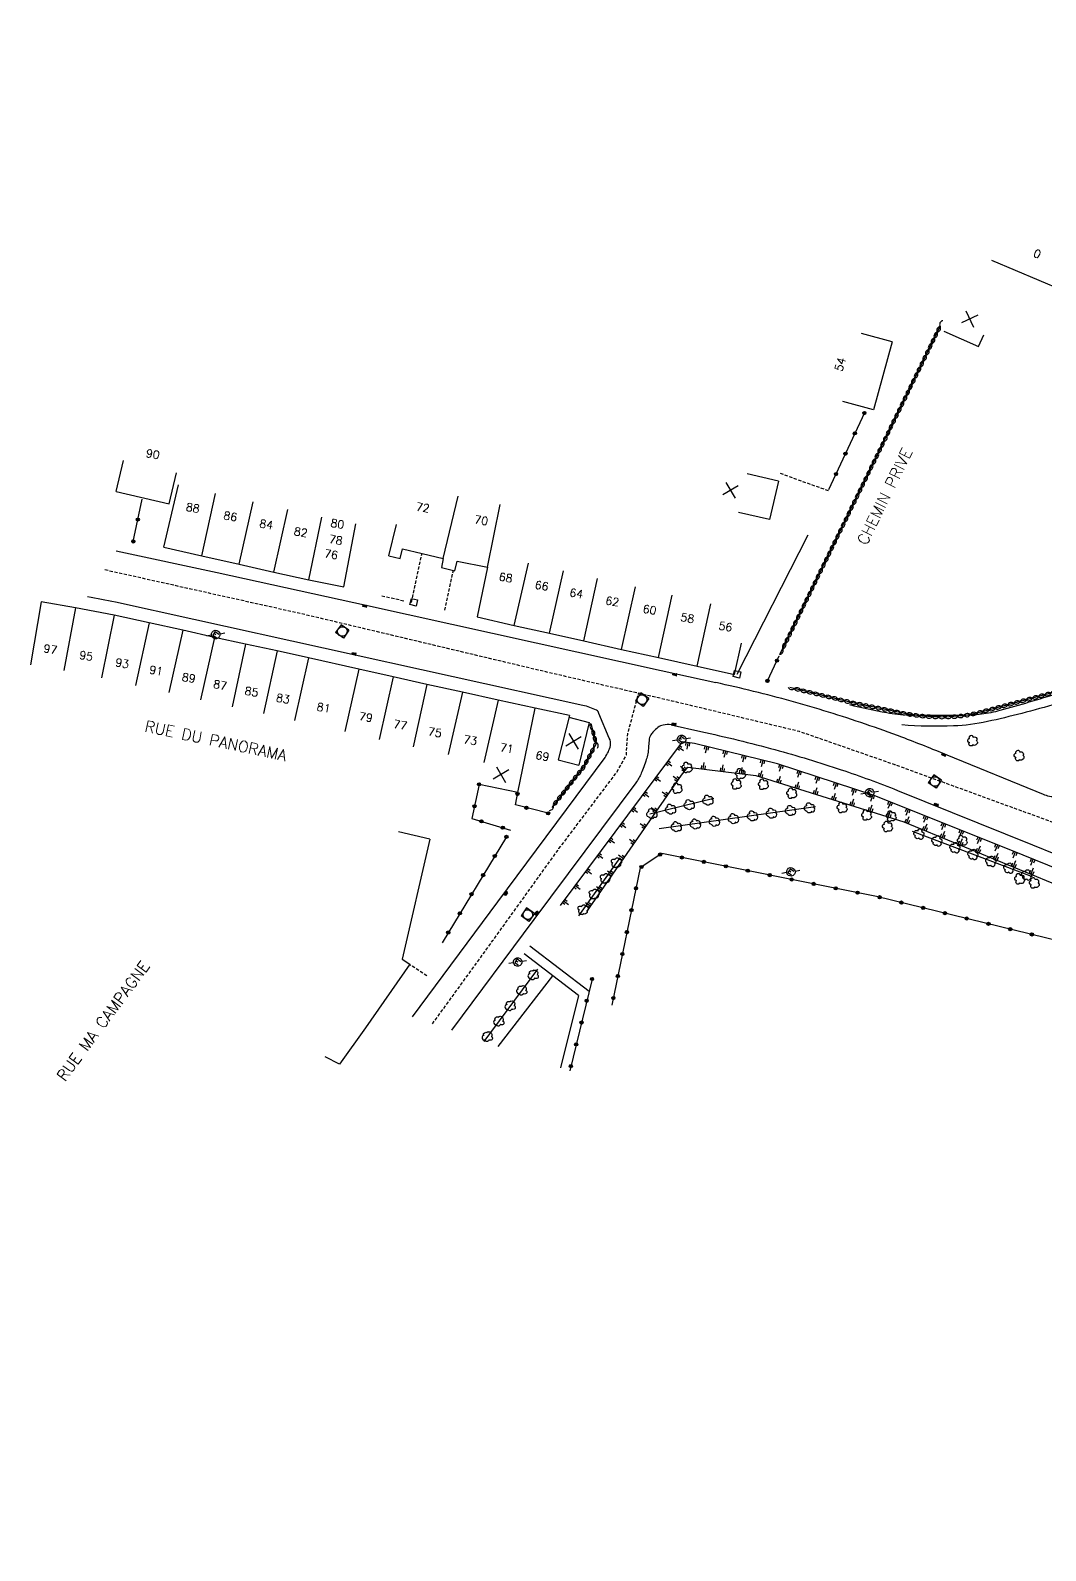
# Model space of a CAD drawing. Header units: millimetres. Extents: x 257000 to 258000, y 143000 to 144000.
# Drawn here: x 257190.5 to 257349.1, y 143044.4 to 143281.8 of the extents above; entities that cross this region are included whole.
import ezdxf
from ezdxf.enums import TextEntityAlignment as Align

# ---------------------------------------------------------------- set-up
doc = ezdxf.new("R2010")
doc.units = ezdxf.units.MM
doc.linetypes.add('DASHED', pattern=[0.75, 0.5, -0.25])
doc.layers.get('0').update_dxf_attribs({"linetype": 'CONTINUOUS'})
for name, color, linetype in [('W0001', 6, 'DASHED'), ('W0008', 7, 'CONTINUOUS'), ('W0017', 7, 'CONTINUOUS'), ('W0100', 7, 'CONTINUOUS'), ('W0112', 1, 'DASHED'), ('W0211', 2, 'CONTINUOUS'), ('W0300', 7, 'CONTINUOUS'), ('W0302', 3, 'CONTINUOUS'), ('W0310', 3, 'CONTINUOUS'), ('W0322', 7, 'CONTINUOUS'), ('W0400', 7, 'CONTINUOUS'), ('W0420', 7, 'CONTINUOUS'), ('W0471', 7, 'CONTINUOUS'), ('W0989', 7, 'CONTINUOUS'), ('W0991', 7, 'CONTINUOUS')]:
    doc.layers.add(name, color=color, linetype=linetype)
doc.styles.get("Standard").update_dxf_attribs({"font": 'romans.shx', "width": 0.85})

# ---------------------------------------------------------------- blocks, each defined once
blk = doc.blocks.new('t310o')
at = {"color": 0, "linetype": 'Continuous'}
for centre, start, end in [((-0.5, 0.38), 216.8699, 323.1304), ((0.5, -0.37), 36.8699, 143.1303)]:
    blk.add_arc(centre, 0.625, start, end, dxfattribs=at)
blk = doc.blocks.new('t322o')
at = {"color": 0, "linetype": 'Continuous'}
for radius in [0.25, 0.15]:
    blk.add_circle((0, 0), radius, dxfattribs=at)
blk = doc.blocks.new('T300')
for p, q in [((-0.8, 0.51), (-0.86, 0.34)), ((-0.86, 0.34), (-0.86, 0.17)), ((-0.86, 0.17), (-0.74, 0.06)), ((-0.69, 0.63), (-0.8, 0.51)), ((-0.8, -0.06), (-0.74, 0.06)), ((-0.74, 0.06), (-0.69, 0.11)), ((-0.57, 0.69), (-0.69, 0.63)), ((-0.46, 0.69), (-0.57, 0.69)), ((-0.29, 0.63), (-0.46, 0.69)), ((-0.29, 0.63), (-0.17, 0.74)), ((-0.23, 0.57), (-0.29, 0.63)), ((-0.17, 0.74), (-0.06, 0.8)), ((-0.06, 0.8), (0.06, 0.8)), ((0.06, 0.8), (0.23, 0.74)), ((0.23, 0.74), (0.34, 0.63)), ((0.34, 0.63), (0.4, 0.51)), ((0.46, 0.46), (0.34, 0.46)), ((0.4, 0.51), (0.4, 0.46)), ((0.57, 0.4), (0.46, 0.46)), ((0.57, 0.4), (0.69, 0.29)), ((0.69, 0.29), (0.74, 0.17)), ((0.74, 0.06), (0.69, -0.17)), ((0.74, 0.17), (0.74, 0.06)), ((-0.8, -0.17), (-0.8, -0.06)), ((-0.8, -0.23), (-0.8, -0.17)), ((-0.74, -0.34), (-0.8, -0.23)), ((-0.69, -0.4), (-0.74, -0.34)), ((-0.51, -0.46), (-0.69, -0.4)), ((-0.4, -0.46), (-0.51, -0.46)), ((-0.4, -0.46), (-0.34, -0.46)), ((-0.34, -0.46), (-0.34, -0.4)), ((-0.34, -0.51), (-0.34, -0.46)), ((-0.29, -0.63), (-0.34, -0.51)), ((-0.17, -0.74), (-0.29, -0.63)), ((-0.06, -0.8), (-0.17, -0.74)), ((0.06, -0.8), (-0.06, -0.8)), ((0.17, -0.74), (0.06, -0.8)), ((0.23, -0.69), (0.17, -0.74)), ((0.29, -0.46), (0.23, -0.46)), ((0.29, -0.63), (0.23, -0.69)), ((0.46, -0.4), (0.29, -0.46)), ((0.34, -0.51), (0.29, -0.63)), ((0.34, -0.51), (0.34, -0.46)), ((0.57, -0.34), (0.46, -0.4)), ((0.63, -0.29), (0.57, -0.34)), ((0.69, -0.17), (0.63, -0.29))]:
    blk.add_line(p, q)
blk = doc.blocks.new('t211o')
at = {"color": 0, "linetype": 'Continuous'}
for p, q in [((-0.29, 0.5), (-0.29, 0)), ((0, 1), (0, 0)), ((0.29, 0.5), (0.29, 0))]:
    blk.add_line(p, q, dxfattribs=at)
blk = doc.blocks.new('T400')
for p, q in [((-0.15, 0.3), (0.15, 0.3)), ((-0.15, -0.25), (-0.15, 0.3)), ((-0.15, 0.15), (0.15, 0.15)), ((-0.15, 0), (0.15, 0)), ((0.15, 0.3), (0.15, -0.25)), ((-0.15, -0.15), (0.15, -0.15)), ((-0.15, -0.25), (-0.15, -0.3)), ((-0.15, -0.3), (0.15, -0.3)), ((0.15, -0.3), (0.15, -0.25))]:
    blk.add_line(p, q)
blk = doc.blocks.new('T420')
for p, q in [((0.75, 0.75), (-0.75, 0.75)), ((-0.75, 0.75), (-0.75, -0.75)), ((0.75, 0.75), (0.75, -0.75)), ((0.75, -0.75), (-0.75, -0.75))]:
    blk.add_line(p, q)
blk.add_ellipse((0, 0), major_axis=(-0.53, 0.53), ratio=1, start_param=3.926991, end_param=10.210176)
blk = doc.blocks.new('T471')
for p, q in [((-0.333334, 0.333334), (-0.333334, -0.333334)), ((-0.333334, 0.333334), (0.333334, 0.333334)), ((-0.333334, 0), (0, 0)), ((0.500001, 0.500001), (1.000002, 1.000002)), ((-0.500001, -0.500001), (-1.000002, -1.000002)), ((-0.333334, -0.333334), (0.333334, -0.333334))]:
    blk.add_line(p, q)
blk.add_ellipse((0, 0), major_axis=(0.471405, 0.471405), ratio=1, start_param=5.4977871438, end_param=11.780972451)
blk = doc.blocks.new('t112o')
at = {"color": 0, "linetype": 'Continuous'}
for p, q in [((-0.5, 0.5), (0.5, 0.5)), ((-0.5, -0.5), (-0.5, 0.5)), ((0.5, 0.5), (0.5, -0.5)), ((0.5, -0.5), (-0.5, -0.5))]:
    blk.add_line(p, q, dxfattribs=at)
blk = doc.blocks.new('t991o')
at = {"color": 0, "linetype": 'Continuous'}
for p, q in [((-1, 1), (1, -1)), ((-1, -1), (1, 1))]:
    blk.add_line(p, q, dxfattribs=at)

msp = doc.modelspace()

# ---------------------------------------------------------------- linework, layer by layer
at = {"layer": 'W0001', "flags": 128}
for points in [[(257609.98, 143044.43), (257604.38, 143048.97), (257596.87, 143054.55), (257588.98, 143059.29), (257578.27, 143065.38), (257564.97, 143071.13), (257542.77, 143080.03), (257516.67, 143090.36), (257469.74, 143108.87), (257436.72, 143122.72), (257397.42, 143138.36), (257355.56, 143156.2), (257325.52, 143167.15), (257310.64, 143172.33), (257290.75, 143177.09), (257269.82, 143181.93), (257233.66, 143190.54), (257202.03, 143197.6)], [(257253.29, 143126.68), (257262.75, 143139.72), (257273.06, 143154.05), (257282.08, 143165.97), (257283.58, 143168.69), (257283.8, 143171.98), (257285.5, 143178.3)]]:
    msp.add_lwpolyline(points, dxfattribs=at)
at = {"layer": 'W0008', "flags": 128}
for points in [[(257428.52, 143281.84), (257414.71, 143259.38), (257391.46, 143221.83), (257377, 143198.4), (257357.32, 143166.56, -0.029276), (257356, 143164.69, -0.064604), (257355.26, 143163.97, -0.034241), (257353.8, 143163.03, -0.036047), (257352.31, 143162.34, -0.102527), (257350.67, 143162.08, -0.085336), (257348.73, 143162.51), (257333.67, 143168.67, 0.006605), (257326.63, 143171.45, 0.008243), (257320.92, 143173.5, 0.014657), (257309.33, 143177.08, 0.014657), (257297.56, 143179.98)], [(257370.94, 143192.46), (257367.94, 143189.27), (257362.64, 143184.79, -0.048506), (257357.08, 143180.94, -0.04939), (257350.98, 143178.3, -0.011263), (257341.93, 143175.62, -0.036679), (257339.08, 143175.06, -0.02617), (257335.76, 143174.84, -0.01081), (257327.71, 143174.9, -0.036014), (257324.25, 143175.25, -0.021164), (257318.47, 143176.51)], [(257367.75, 143187.33), (257363.73, 143183.98, -0.045109), (257356.97, 143179.31, -0.056194), (257350.9, 143176.72, -0.009089), (257345.33, 143175.17, -0.009552), (257339.98, 143173.89, -0.044261), (257334.68, 143173.21, -0.029226), (257326.59, 143173.37)], [(257295.23, 143172.33, -0.007774), (257301.03, 143171.01, -0.007774), (257306.79, 143169.52, -0.013172), (257317.16, 143166.37, -0.015314), (257325.91, 143163.15), (257347.02, 143154.64), (257393.74, 143135.72)]]:
    msp.add_lwpolyline(points, format="xyb", dxfattribs=at)
at = {"layer": 'W0008'}
for points in [[(257203.87, 143200.57), (257219.68, 143197.17), (257243.17, 143192.01), (257289.04, 143181.87), (257289.04, 143181.87)], [(257263.56, 143123.17), (257272.11, 143134.18)], [(257276.1, 143131.14), (257273.32, 143119.82)]]:
    msp.add_lwpolyline(points, dxfattribs=at)
for points in [[(257250.16, 143127.78), (257263.49, 143145.72), (257280.25, 143168.31, 0.105581), (257281.09, 143170.14, 0.180576), (257280.92, 143171.33), (257280.92, 143171.33), (257280.92, 143171.33), (257279.3, 143175.15), (257279.3, 143175.15, 0.238552), (257278.92, 143175.66, 0.0625), (257276.78, 143176.42), (257216.01, 143189.86), (257203.77, 143192.52, 0.009726), (257199.43, 143193.38, -0.010915)], [(257290.57, 143173.38, 0.087552), (257289.35, 143173.36, 0.117629), (257288.51, 143172.98, 0.035049), (257287.8, 143172.34, 0.053683), (257287.42, 143171.85, 0.052911), (257287.2, 143171.4, 0.069314), (257287.12, 143171.02), (257287.05, 143169.96, -0.028397), (257286.92, 143168.84, -0.03676), (257286.7, 143167.99, -0.0069), (257286.29, 143166.83, -0.007778), (257285.9, 143165.82, -0.033368), (257285.54, 143165.08, -0.030519), (257285.05, 143164.33), (257269.14, 143142.97), (257256.27, 143125.68)]]:
    msp.add_lwpolyline(points, format="xyb", dxfattribs=at)
at = {"layer": 'W0008', "flags": 128}
for points in [[(257289.04, 143181.87), (257297.56, 143179.98)], [(257290.57, 143173.38), (257295.23, 143172.33)], [(257276.1, 143131.14), (257267.6, 143137.63)], [(257277.75, 143131.75), (257268.5, 143138.83)]]:
    msp.add_lwpolyline(points, dxfattribs=at)
at = {"layer": 'W0017', "flags": 128}
msp.add_lwpolyline([(257311.95, 143202.99), (257300.85, 143181.26)], dxfattribs=at)
at = {"layer": 'W0100', "flags": 128}
for points in [[(257340.63, 143245.96), (257351.69, 143241.26), (257351.69, 143241.26)], [(257325.12, 143233.19), (257320.3, 143234.52)], [(257333.18, 143234.89), (257338.59, 143232.48)], [(257338.59, 143232.48), (257339.41, 143234.31)], [(257325.12, 143233.19), (257322.2, 143222.56)], [(257322.2, 143222.56), (257317.38, 143223.88)], [(257203.9, 143209.81), (257205.03, 143214.68)], [(257212.16, 143207.89), (257213.3, 143212.76)], [(257307.33, 143211.46), (257302.46, 143212.58)], [(257211.35, 143201.14), (257213.62, 143210.89)], [(257307.33, 143211.46), (257305.95, 143205.43)], [(257203.9, 143209.81), (257212.16, 143207.89)], [(257217.25, 143199.77), (257219.43, 143209.53)], [(257223.11, 143198.46), (257225.3, 143208.22)], [(257254.97, 143199.36), (257257.31, 143209.08)], [(257261.87, 143197.99), (257263.87, 143207.79)], [(257228.5, 143197.25), (257230.69, 143207.01)], [(257233.99, 143196.02), (257236.04, 143205.81)], [(257305.95, 143205.43), (257301.08, 143206.55)], [(257239.43, 143194.96), (257241.34, 143204.78)], [(257246.5, 143199.79), (257247.67, 143204.65)], [(257211.35, 143201.14), (257217.25, 143199.77), (257223.11, 143198.46), (257228.5, 143197.25), (257233.99, 143196.02), (257239.43, 143194.96)], [(257248.23, 143199.37), (257248.6, 143200.9)], [(257248.6, 143200.9), (257251.69, 143200.15)], [(257246.5, 143199.79), (257248.23, 143199.37)], [(257251.69, 143200.15), (257254.97, 143199.36)], [(257254.97, 143199.36), (257254.7, 143197.94)], [(257256.78, 143197.44), (257257.17, 143198.95)], [(257257.17, 143198.95), (257261.87, 143197.99)], [(257266.07, 143188.9), (257268.28, 143198.65)], [(257254.7, 143197.94), (257256.78, 143197.44)], [(257261.87, 143197.99), (257260.27, 143190.25)], [(257271.59, 143187.68), (257273.74, 143197.45)], [(257276.92, 143186.49), (257279.1, 143196.25)], [(257282.82, 143185.17), (257284.99, 143194.94)], [(257288.59, 143183.9), (257290.76, 143193.66)], [(257192.2, 143192.61), (257190.49, 143182.75)], [(257274.69, 143174.82), (257269.32, 143176), (257263.54, 143177.26), (257257.98, 143178.51), (257252.43, 143179.71), (257247.18, 143180.86), (257241.77, 143182.1), (257233.95, 143183.83), (257229.03, 143184.94), (257224.07, 143185.99), (257219.27, 143187.03), (257214.33, 143188.19), (257209.03, 143189.33), (257203.59, 143190.5), (257197.55, 143191.68), (257192.2, 143192.61)], [(257197.55, 143191.68), (257195.74, 143181.85)], [(257294.64, 143182.54), (257296.79, 143192.31)], [(257203.59, 143190.5), (257201.58, 143180.71)], [(257209.03, 143189.33), (257206.91, 143179.55)], [(257260.27, 143190.25), (257266.07, 143188.9), (257271.59, 143187.68), (257276.92, 143186.49), (257282.82, 143185.17), (257288.59, 143183.9), (257294.64, 143182.54), (257300.49, 143181.26)], [(257214.33, 143188.19), (257212.14, 143178.43)], [(257219.27, 143187.03), (257217.07, 143177.28)], [(257224.07, 143185.99), (257221.99, 143176.21)], [(257229.03, 143184.94), (257226.89, 143175.17)], [(257300.49, 143181.26), (257301.56, 143186.15)], [(257233.95, 143183.83), (257231.77, 143174.07)], [(257241.77, 143182.1), (257239.61, 143172.34)], [(257247.18, 143180.86), (257244.99, 143171.1)], [(257252.43, 143179.71), (257250.29, 143169.94)], [(257257.98, 143178.51), (257255.77, 143168.76)], [(257263.54, 143177.26), (257261.33, 143167.5)], [(257266.62, 143162.81), (257269.32, 143176)], [(257274.69, 143174.82), (257272.94, 143167.92)], [(257274.62, 143174.56), (257277.77, 143173.74)], [(257277.77, 143173.74), (257276.17, 143167.09)], [(257272.94, 143167.92), (257276.18, 143167.09)], [(257266.62, 143162.81), (257260.57, 143164.09)], [(257252.86, 143155.55), (257248.54, 143136.8), (257249.75, 143135.99), (257242.85, 143126.08), (257238.76, 143120.4), (257236.55, 143121.53)], [(257252.86, 143155.55), (257247.99, 143156.68)]]:
    msp.add_lwpolyline(points, dxfattribs=at)
at = {"layer": 'W0112', "flags": 128}
for points in [[(257315.16, 143209.92), (257307.4, 143212.72)], [(257250.02, 143192.5), (257251.67, 143200.17)], [(257255.25, 143191.28), (257256.57, 143197.49)], [(257245.39, 143193.55), (257248.9, 143192.75)], [(257252.43, 143134.18), (257249.75, 143135.94)]]:
    msp.add_lwpolyline(points, dxfattribs=at)
at = {"layer": 'W0211'}
msp.add_line((257294.22, 143170.47), (257292.28, 143170.73), dxfattribs=at)
at = {"layer": 'W0211', "flags": 128}
for points in [[(257292.28, 143170.73), (257273.23, 143145.18)], [(257392.56, 143134), (257345.56, 143153.05), (257322.31, 143162.34), (257307.21, 143167.31), (257294.22, 143170.47)], [(257277.47, 143144.27), (257292.18, 143165.52)], [(257292.18, 143165.52), (257293.19, 143166.8), (257303.78, 143165.46), (257326.93, 143158.26), (257352.68, 143147.64), (257376.97, 143135.72), (257389.47, 143132.82)]]:
    msp.add_lwpolyline(points, dxfattribs=at)
at = {"layer": 'W0302', "flags": 128}
for points in [[(257297.22, 143161.86), (257287.24, 143159.46)], [(257313.11, 143160.57), (257288.73, 143157.13)], [(257347.01, 143149.63), (257328.27, 143156.74)], [(257282.54, 143152.63), (257276.1, 143143.56)]]:
    msp.add_lwpolyline(points, dxfattribs=at)
at = {"layer": 'W0302'}
msp.add_lwpolyline([(257261.36, 143123.93), (257269.78, 143135.23)], dxfattribs=at)
at = {"layer": 'W0310', "flags": 128}
for points in [[(257307.58, 143184.38), (257332.6, 143235.65)], [(257278.03, 143173.59), (257278.85, 143170.44), (257276.9, 143166.82), (257271.93, 143160.49)]]:
    msp.add_lwpolyline(points, dxfattribs=at)
msp.add_lwpolyline([(257393.71, 143229.54), (257384.72, 143214.62), (257375.2, 143198.86), (257369.95, 143191.81), (257362.39, 143185), (257350.8, 143178.57), (257338.96, 143175.38, -0.064139), (257333.27, 143174.61, -0.053032), (257326.37, 143175.29), (257318.68, 143176.89), (257309.13, 143179.22)], format="xyb", dxfattribs=at)
at = {"layer": 'W0322', "flags": 128}
for points in [[(257320.76, 143222.09), (257315.17, 143210.07)], [(257206.57, 143202.03), (257207.94, 143208.64)], [(257305.62, 143180.25), (257307.47, 143184.18)], [(257260.57, 143164.09), (257259.46, 143158.75), (257265.51, 143156.96)], [(257271.36, 143159.57), (257266.27, 143160.88), (257266.62, 143162.81)], [(257264.85, 143155.9), (257254.79, 143139.35)], [(257388.04, 143121.89), (257389.71, 143130.19), (257389.71, 143130.19), (257322.65, 143146.58), (257289.11, 143153.29), (257285.73, 143151.04), (257281.32, 143129.63)]]:
    msp.add_lwpolyline(points, dxfattribs=at)
at = {"layer": 'W0322'}
msp.add_lwpolyline([(257278.22, 143133.69), (257274.73, 143119.34)], dxfattribs=at)

# ---------------------------------------------------------------- block references
at = {"layer": 'W0112'}
for p, rotation in [((257250.37, 143192.54), 256.4891032150313), ((257300.86, 143181.28), 346.5057029352784)]:
    msp.add_blockref('t112o', p, dxfattribs=dict(at, rotation=rotation))
at = {"layer": 'W0211'}
for p, rotation in [((257291.68, 143169.92), 233.3003027991471), ((257293.22, 143170.6), 172.5218345755731), ((257296.18, 143169.99), 166.3433491671418), ((257289.89, 143167.52), 233.3003027991471), ((257295.54, 143166.51), 352.7522968029521), ((257299.1, 143169.29), 166.3433491671418), ((257302.01, 143168.58), 166.3433491671418), ((257304.93, 143167.87), 166.3433491671418), ((257288.09, 143165.11), 233.3003027991471), ((257291.7, 143164.82), 55.30038055227175), ((257292.8, 143166.31), 51.82056408896587), ((257298.52, 143166.13), 352.7522968029521), ((257301.49, 143165.75), 352.7522968029521), ((257304.44, 143165.25), 342.7172700962216), ((257307.31, 143164.36), 342.7172700962216), ((257307.83, 143167.11), 161.7766693964333), ((257310.68, 143166.17), 161.7766693964333), ((257313.53, 143165.24), 161.7766693964333), ((257286.3, 143162.71), 233.3003027991471), ((257289.99, 143162.36), 55.30038055227175), ((257310.17, 143163.47), 342.7172700962216), ((257313.04, 143162.58), 342.7172700962216), ((257315.9, 143161.69), 342.7172700962216), ((257316.38, 143164.3), 161.7766693964333), ((257319.23, 143163.36), 161.7766693964333), ((257284.51, 143160.3), 233.3003027991471), ((257288.28, 143159.89), 55.30038055227175), ((257318.76, 143160.8), 342.7172700962216), ((257321.63, 143159.9), 342.7172700962216), ((257322.08, 143162.42), 161.7766693964333), ((257324.87, 143161.32), 158.2206697172412), ((257327.65, 143160.21), 158.2206697172412), ((257282.72, 143157.9), 233.3003027991471), ((257286.57, 143157.42), 55.30038055227175), ((257324.49, 143159.01), 342.7172700962216), ((257327.34, 143158.08), 337.5914436162407), ((257330.44, 143159.1), 158.2206697172412), ((257330.12, 143156.94), 337.5914436162407), ((257333.22, 143157.98), 158.2206697172412), ((257280.92, 143155.49), 233.3003027991471), ((257284.87, 143154.96), 55.30038055227175), ((257332.89, 143155.8), 337.5914436162407), ((257336.01, 143156.87), 158.2206697172412), ((257335.67, 143154.65), 337.5914436162407), ((257338.8, 143155.76), 158.2206697172412), ((257279.13, 143153.09), 233.3003027991471), ((257283.16, 143152.49), 55.30038055227175), ((257338.44, 143153.51), 337.5914436162407), ((257341.58, 143154.64), 158.2206697172412), ((257341.21, 143152.37), 337.5914436162407), ((257344.37, 143153.53), 158.2206697172412), ((257277.34, 143150.68), 233.3003027991471), ((257281.45, 143150.02), 55.30038055227175), ((257343.99, 143151.22), 337.5914436162407), ((257346.76, 143150.08), 337.5914436162407), ((257347.15, 143152.41), 157.9354068351422), ((257275.54, 143148.28), 233.3003027991471), ((257279.74, 143147.56), 55.30038055227175), ((257273.75, 143145.87), 233.3003027991471), ((257278.04, 143145.09), 55.30038055227175)]:
    msp.add_blockref('t211o', p, dxfattribs=dict(at, rotation=rotation))
at = {"layer": 'W0300'}
for p, rotation in [((257337.7, 143170.79), 325.118802412107), ((257293.11, 143166.61), 325.118802412107), ((257344.96, 143168.47), 325.118802412107), ((257300.79, 143164.03), 325.118802412107), ((257301.45, 143165.62), 325.118802412107), ((257305.01, 143163.98), 325.118802412107), ((257291.54, 143163.38), 325.118802412107), ((257296.25, 143161.62), 193.4859600693859), ((257309.45, 143162.59), 325.118802412107), ((257287.5, 143159.52), 193.4859600693859), ((257290.42, 143160.22), 193.4859600693859), ((257293.33, 143160.92), 193.4859600693859), ((257306.18, 143159.59), 188.0387479840087), ((257309.15, 143160.01), 188.0387479840087), ((257312.12, 143160.43), 188.0387479840087), ((257317.32, 143160.36), 325.118802412107), ((257321.15, 143159.18), 325.118802412107), ((257291.32, 143157.49), 188.0387479840087), ((257294.29, 143157.91), 188.0387479840087), ((257297.26, 143158.33), 188.0387479840087), ((257300.23, 143158.75), 188.0387479840087), ((257303.21, 143159.17), 188.0387479840087), ((257324.4, 143157.39), 325.118802412107), ((257324.98, 143159.01), 325.118802412107), ((257329.24, 143156.37), 159.2311541107475), ((257332.05, 143155.31), 159.2311541107475), ((257336.08, 143155.18), 325.118802412107), ((257334.85, 143154.24), 159.2311541107475), ((257337.66, 143153.18), 159.2311541107475), ((257340.46, 143152.12), 159.2311541107475), ((257281.96, 143151.82), 234.6615581414914), ((257343.27, 143151.05), 159.2311541107475), ((257346.07, 143149.99), 159.2311541107475), ((257280.23, 143149.37), 234.6615581414914), ((257345.04, 143149.22), 325.118802412107), ((257347.34, 143148.58), 325.118802412107), ((257278.49, 143146.92), 234.6615581414914), ((257276.75, 143144.48), 234.6615581414914), ((257269.13, 143134.36), 53.30453106452838), ((257267.34, 143131.95), 53.30453106452838), ((257265.54, 143129.54), 53.30453106452838), ((257263.75, 143127.14), 53.30453106452838), ((257261.96, 143124.73), 53.30453106452838)]:
    msp.add_blockref('T300', p, dxfattribs=dict(at, rotation=rotation))
at = {"layer": 'W0310'}
for p, rotation in [((257332.58, 143235.6), 63.98789553822897), ((257331.26, 143232.91), 63.98789553822897), ((257331.7, 143233.81), 63.98789553822897), ((257332.14, 143234.71), 63.98789553822897), ((257330.39, 143231.11), 63.98789553822897), ((257330.82, 143232.01), 63.98789553822897), ((257329.07, 143228.41), 63.98789553822897), ((257329.51, 143229.31), 63.98789553822897), ((257329.95, 143230.21), 63.98789553822897), ((257327.75, 143225.72), 63.98789553822897), ((257328.19, 143226.62), 63.98789553822897), ((257328.63, 143227.52), 63.98789553822897), ((257326.88, 143223.92), 63.98789553822897), ((257327.32, 143224.82), 63.98789553822897), ((257325.56, 143221.22), 63.98789553822897), ((257326, 143222.12), 63.98789553822897), ((257326.44, 143223.02), 63.98789553822897), ((257324.68, 143219.43), 63.98789553822897), ((257325.12, 143220.33), 63.98789553822897), ((257323.37, 143216.73), 63.98789553822897), ((257323.81, 143217.63), 63.98789553822897), ((257324.25, 143218.53), 63.98789553822897), ((257322.05, 143214.03), 63.98789553822897), ((257322.49, 143214.93), 63.98789553822897), ((257322.93, 143215.83), 63.98789553822897), ((257321.18, 143212.24), 63.98789553822897), ((257321.61, 143213.14), 63.98789553822897), ((257319.86, 143209.54), 63.98789553822897), ((257320.3, 143210.44), 63.98789553822897), ((257320.74, 143211.34), 63.98789553822897), ((257318.54, 143206.85), 63.98789553822897), ((257318.98, 143207.74), 63.98789553822897), ((257319.42, 143208.64), 63.98789553822897), ((257317.67, 143205.05), 63.98789553822897), ((257318.11, 143205.95), 63.98789553822897), ((257316.35, 143202.35), 63.98789553822897), ((257316.79, 143203.25), 63.98789553822897), ((257317.23, 143204.15), 63.98789553822897), ((257315.04, 143199.66), 63.98789553822897), ((257315.47, 143200.55), 63.98789553822897), ((257315.91, 143201.45), 63.98789553822897), ((257314.16, 143197.86), 63.98789553822897), ((257314.6, 143198.76), 63.98789553822897), ((257312.84, 143195.16), 63.98789553822897), ((257313.28, 143196.06), 63.98789553822897), ((257313.72, 143196.96), 63.98789553822897), ((257311.53, 143192.47), 63.98789553822897), ((257311.97, 143193.36), 63.98789553822897), ((257312.4, 143194.26), 63.98789553822897), ((257310.65, 143190.67), 63.98789553822897), ((257311.09, 143191.57), 63.98789553822897), ((257309.33, 143187.97), 63.98789553822897), ((257309.77, 143188.87), 63.98789553822897), ((257310.21, 143189.77), 63.98789553822897), ((257308.46, 143186.18), 63.98789553822897), ((257308.9, 143187.07), 63.98789553822897), ((257308.02, 143185.28), 63.98789553822897), ((257309.82, 143179.05), 166.3270520907958), ((257310.79, 143178.81), 166.3270520907958), ((257311.76, 143178.58), 166.3270520907958), ((257312.73, 143178.34), 166.3270520907958), ((257313.7, 143178.1), 166.3270520907958), ((257314.68, 143177.87), 166.3270520907958), ((257315.65, 143177.63), 166.3270520907958), ((257316.62, 143177.4), 166.3270520907958), ((257317.59, 143177.16), 166.3270520907958), ((257318.56, 143176.92), 166.3270520907958), ((257319.54, 143176.71), 168.2475563354729), ((257320.52, 143176.51), 168.2475563354729), ((257343.13, 143176.5), 195.0697174179843), ((257344.1, 143176.76), 195.0697174179843), ((257345.06, 143177.02), 195.0697174179843), ((257346.03, 143177.28), 195.0697174179843), ((257346.99, 143177.54), 195.0697174179843), ((257347.96, 143177.8), 195.0697174179843), ((257348.92, 143178.06), 195.0697174179843), ((257349.89, 143178.32), 195.0697174179843), ((257321.5, 143176.31), 168.2475563354729), ((257322.48, 143176.1), 168.2475563354729), ((257323.46, 143175.9), 168.2475563354729), ((257324.44, 143175.7), 168.2475563354729), ((257325.42, 143175.49), 168.2475563354729), ((257326.39, 143175.29), 168.2873739584606), ((257327.38, 143175.1), 170.0351560204864), ((257328.36, 143174.94), 171.7829380825123), ((257329.36, 143174.82), 173.5307201445382), ((257330.35, 143174.72), 175.278502206564), ((257331.35, 143174.65), 177.0262842685898), ((257332.35, 143174.61), 178.7740663306157), ((257333.35, 143174.61), 180.5822873562847), ((257334.35, 143174.64), 183.1322722696592), ((257335.34, 143174.72), 185.6822571830337), ((257336.34, 143174.84), 188.2322420964082), ((257337.32, 143175), 190.7822270097828), ((257338.3, 143175.21), 193.3322119231573), ((257339.27, 143175.46), 195.0697174179843), ((257340.23, 143175.72), 195.0697174179843), ((257341.2, 143175.98), 195.0697174179843), ((257342.17, 143176.24), 195.0697174179843), ((257278.28, 143172.62), 284.6862954636817), ((257278.54, 143171.66), 284.6862954636817), ((257278.03, 143168.91), 241.6635838011891), ((257278.5, 143169.79), 241.6635838011891), ((257278.79, 143170.69), 284.6862954636817), ((257277.08, 143167.15), 241.6635838011891), ((257277.55, 143168.03), 241.6635838011891), ((257275.28, 143164.75), 231.860909521914), ((257275.9, 143165.54), 231.860909521914), ((257276.51, 143166.32), 231.860909521914), ((257273.43, 143162.39), 231.860909521914), ((257274.04, 143163.18), 231.860909521914), ((257274.66, 143163.96), 231.860909521914), ((257272.19, 143160.82), 231.860909521914), ((257272.81, 143161.61), 231.860909521914)]:
    msp.add_blockref('t310o', p, dxfattribs=dict(at, rotation=rotation))
at = {"layer": 'W0322'}
for p, rotation in [((257320.76, 143222.09), 245.0485071516119), ((257319.28, 143218.91), 245.0485071516119), ((257317.8, 143215.74), 245.0485071516119), ((257316.33, 143212.57), 245.0485071516119), ((257207.28, 143205.46), 78.26818717736944), ((257206.57, 143202.03), 78.26818717736944), ((257307.11, 143183.41), 64.7990461337221), ((257305.62, 143180.25), 64.7990461337221), ((257260.57, 143164.09), 258.2431021854511), ((257266.58, 143162.6), 79.74388780060465), ((257259.86, 143160.66), 258.2431021854511), ((257267.97, 143160.44), 165.5996758836049), ((257260.94, 143158.31), 343.5697983423621), ((257271.36, 143159.57), 165.5996758836049), ((257264.3, 143157.32), 343.5697983423621), ((257264.85, 143155.9), 238.705094366016), ((257263.03, 143152.91), 238.705094366016), ((257288.86, 143153.13), 213.7643483749884), ((257285.95, 143151.19), 213.7643483749884), ((257292.25, 143152.67), 168.685682401097), ((257295.68, 143151.98), 168.685682401097), ((257299.12, 143151.29), 168.685682401097), ((257302.55, 143150.61), 168.685682401097), ((257261.21, 143149.92), 238.705094366016), ((257305.98, 143149.92), 168.685682401097), ((257309.41, 143149.23), 168.685682401097), ((257312.84, 143148.55), 168.685682401097), ((257259.39, 143146.93), 238.705094366016), ((257285.08, 143147.87), 258.3566942731986), ((257316.28, 143147.86), 168.685682401097), ((257319.71, 143147.17), 168.685682401097), ((257323.14, 143146.46), 166.2667456959857), ((257257.58, 143143.94), 238.705094366016), ((257284.37, 143144.44), 258.3566942731986), ((257326.54, 143145.63), 166.2667456959857), ((257329.94, 143144.8), 166.2667456959857), ((257333.34, 143143.97), 166.2667456959857), ((257255.76, 143140.95), 238.705094366016), ((257283.67, 143141.02), 258.3566942731986), ((257336.74, 143143.14), 166.2667456959857), ((257340.14, 143142.31), 166.2667456959857), ((257343.54, 143141.48), 166.2667456959857), ((257346.93, 143140.65), 166.2667456959857), ((257282.96, 143137.59), 258.3566942731986), ((257282.25, 143134.16), 258.3566942731986), ((257278.22, 143133.69), 256.3494624167664), ((257277.39, 143130.29), 256.3494624167664), ((257281.55, 143130.73), 258.3566942731986), ((257276.57, 143126.89), 256.3494624167664), ((257275.74, 143123.49), 256.3494624167664), ((257274.91, 143120.09), 256.3494624167664)]:
    msp.add_blockref('t322o', p, dxfattribs=dict(at, rotation=rotation))
at = {"layer": 'W0400'}
for p, rotation in [((257242.73, 143191.95), 77.30591344448938), ((257241.04, 143184.49), 76.22181331879605), ((257291.15, 143181.26), 78.34085448080654), ((257291.03, 143173.51), 76.4476881880636), ((257333.17, 143168.71), 68.20219335285657), ((257332.02, 143160.91), 67.2280118225657), ((257264.74, 143147.05), 143.7878708643849), ((257269.56, 143143.95), 142.575964291296)]:
    msp.add_blockref('T400', p, dxfattribs=dict(at, rotation=rotation))
at = {"layer": 'W0420', "rotation": 325.118802412107}
for p in [(257239.21, 143187.98), (257286.03, 143177.32), (257331.77, 143164.54), (257268.18, 143143.74)]:
    msp.add_blockref('T420', p, dxfattribs=at)
at = {"layer": 'W0471', "rotation": 325.118802412107}
for p in [(257219.45, 143187.49), (257292.2, 143171.13), (257321.59, 143162.79), (257309.28, 143150.43), (257266.61, 143136.36)]:
    msp.add_blockref('T471', p, dxfattribs=at)
at = {"layer": 'W0991'}
for p, rotation in [((257337.2, 143236.78), 249.7169121051387), ((257299.85, 143210.01), 255.8022518156282), ((257275.32, 143170.8), 255.8022518156282), ((257264, 143165.61), 255.8022518156282)]:
    msp.add_blockref('t991o', p, dxfattribs=dict(at, rotation=rotation))

# ---------------------------------------------------------------- texts
at = {"layer": 'W0989'}
for s, rotation, p in [('CHEMIN PRIVE', 63.9649, (257323.93, 143209.05)), ('RUE DU PANORAMA', 348.0531, (257219.47, 143170.9)), ('RUE MA CAMPAGNE', 53.6275, (257201.85, 143127.15))]:
    msp.add_text(s, height=1.75, rotation=rotation, dxfattribs=at).set_placement(p, align=Align.MIDDLE)
at = {"layer": 'W0991'}
for s, rotation, p in [('0', 336.8943, (257347.76, 143246.95)), ('54', 73.5992, (257316.99, 143229.68)), ('90', 350.2568, (257209.62, 143215.67)), ('88', 350.2568, (257215.87, 143207.28)), ('72', 350.2568, (257251.78, 143207.33)), ('86', 350.2568, (257221.73, 143205.95)), ('84', 350.2568, (257227.34, 143204.69)), ('80', 350.2568, (257238.46, 143204.79)), ('70', 350.2568, (257260.92, 143205.33)), ('82', 350.2568, (257232.73, 143203.48)), ('78 ', 350.2568, (257238.62, 143202.2)), ('76', 350.2568, (257237.47, 143200.02)), ('68', 350.2568, (257264.74, 143196.39)), ('66', 350.2568, (257270.36, 143195.12)), ('64', 350.2568, (257275.77, 143193.92)), ('62', 350.2568, (257281.39, 143192.67)), ('60', 350.2568, (257287.22, 143191.37)), ('58', 350.2568, (257293.13, 143190.06)), ('56', 350.2568, (257299.07, 143188.74)), ('97', 350.2568, (257193.62, 143185.19)), ('95', 350.2568, (257199.21, 143184.16)), ('93', 350.2568, (257204.84, 143183)), ('91', 350.2568, (257210.15, 143181.86)), ('89', 350.2568, (257215.24, 143180.72)), ('87', 350.2568, (257220.14, 143179.61)), ('85', 350.2568, (257225.04, 143178.56)), ('83', 350.2568, (257229.95, 143177.48)), ('81', 350.2568, (257236.3, 143176.07)), ('79', 350.2568, (257242.91, 143174.59)), ('77', 350.2568, (257248.27, 143173.38)), ('75', 350.2568, (257253.68, 143172.21)), ('73', 350.2568, (257259.22, 143170.99)), ('71', 350.2568, (257264.9, 143169.73)), ('69', 350.2568, (257270.48, 143168.51))]:
    msp.add_text(s, height=1.25, rotation=rotation, dxfattribs=at).set_placement(p, align=Align.MIDDLE)

doc.saveas('drawing.dxf')
